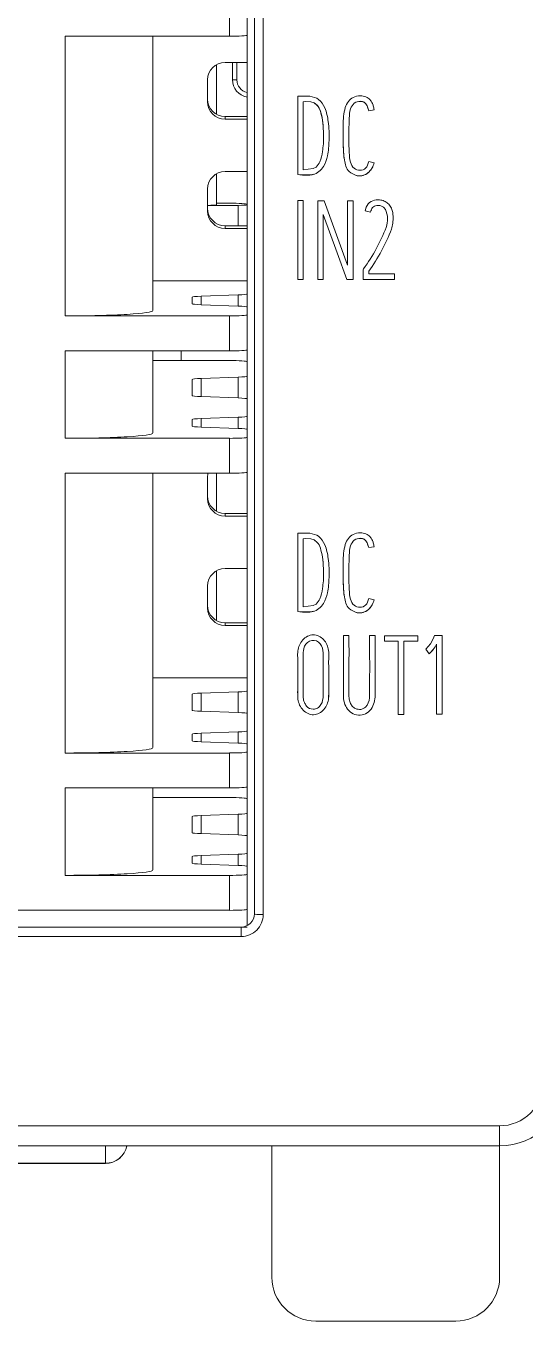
# Model space of a CAD drawing. Header units: millimetres. Extents: x 41350 to 54029, y 25852 to 34717.
# Drawn here: x 46992.08 to 47003.48, y 33660.17 to 33689.75 of the extents above; entities that cross this region are included whole.
import ezdxf

# ---------------------------------------------------------------- set-up
doc = ezdxf.new("R2010")
doc.units = ezdxf.units.MM
doc.set_wipeout_variables(frame=1)
doc.layers.add('SI-ORMAR-Oprema', color=30, linetype='Continuous', lineweight=5)

# ---------------------------------------------------------------- blocks, each defined once
blk = doc.blocks.new('sie_red1200')
at = {"layer": 'SI-ORMAR-Oprema'}
for p, q in [((79806.809, 29280.566), (79801.304, 29280.566)), ((79806.809, 29280.563), (79801.308, 29280.563)), ((79806.81, 29280.563), (79806.809, 29280.566)), ((79806.809, 29280.563), (79806.81, 29280.563)), ((79811.609, 29276.963), (79814.809, 29276.963))]:
    blk.add_line(p, q, dxfattribs=at)
for centre, start, end in [((79811.609, 29277.963), 180, 270), ((79814.809, 29277.963), 270, 0)]:
    blk.add_arc(centre, 1, start, end, dxfattribs=at)
blk.add_wipeout([(79772.309, 29415.963), (79772.309, 29280.971), (79817.309, 29280.971), (79817.301, 29415.963)]).dxf.layer = 'SI-ORMAR-Oprema'
for p, q in [((79810.209, 29286.263), (79810.209, 29317.863)), ((79810.409, 29317.855), (79810.409, 29286.247)), ((79809.641, 29306.307), (79809.641, 29307.105)), ((79809.641, 29306.307), (79809.641, 29307.105)), ((79810.041, 29306.331), (79810.041, 29307.13)), ((79810.041, 29306.331), (79810.041, 29307.13)), ((79805.891, 29299.919), (79805.891, 29306.307)), ((79805.891, 29306.307), (79809.641, 29306.307)), ((79805.891, 29299.919), (79805.891, 29306.307)), ((79805.891, 29306.307), (79809.641, 29306.307)), ((79807.891, 29300.041), (79807.891, 29306.307)), ((79807.891, 29300.041), (79807.891, 29306.307)), ((79810.041, 29300.124), (79810.041, 29306.331)), ((79809.341, 29304.528), (79809.341, 29305.657)), ((79809.341, 29304.528), (79809.341, 29305.657)), ((79809.541, 29305.711), (79810.041, 29305.711)), ((79809.541, 29305.711), (79810.041, 29305.711)), ((79809.709, 29305.313), (79809.709, 29305.711)), ((79809.809, 29305.711), (79809.809, 29305.313)), ((79809.141, 29304.812), (79809.141, 29305.311)), ((79809.141, 29304.812), (79809.141, 29305.311)), ((79809.709, 29305.313), (79809.809, 29305.313)), ((79811.286, 29304.939), (79811.198, 29304.938)), ((79811.198, 29304.938), (79811.198, 29303.148)), ((79811.477, 29304.938), (79811.426, 29304.939)), ((79811.325, 29304.812), (79811.366, 29304.815)), ((79811.325, 29304.812), (79811.366, 29304.815)), ((79811.325, 29304.812), (79811.325, 29304.812)), ((79811.325, 29303.258), (79811.325, 29304.811)), ((79811.366, 29304.815), (79811.501, 29304.81)), ((79811.366, 29304.815), (79811.501, 29304.81)), ((79811.366, 29304.815), (79811.366, 29304.815)), ((79811.501, 29304.81), (79811.576, 29304.786)), ((79811.501, 29304.81), (79811.576, 29304.786)), ((79811.501, 29304.81), (79811.501, 29304.81)), ((79811.576, 29304.786), (79811.576, 29304.786)), ((79812.819, 29304.607), (79812.943, 29304.624)), ((79812.819, 29304.607), (79812.943, 29304.624)), ((79812.819, 29304.607), (79812.819, 29304.607)), ((79812.943, 29304.624), (79812.943, 29304.624)), ((79810.041, 29304.474), (79809.541, 29304.474)), ((79809.541, 29304.413), (79809.541, 29304.474)), ((79810.041, 29304.474), (79809.541, 29304.474)), ((79809.541, 29304.413), (79809.541, 29304.474)), ((79810.041, 29304.413), (79809.541, 29304.413)), ((79810.041, 29304.413), (79809.541, 29304.413)), ((79812.943, 29303.417), (79812.819, 29303.447)), ((79812.943, 29303.417), (79812.943, 29303.417)), ((79809.341, 29302.457), (79809.341, 29303.162)), ((79809.341, 29302.457), (79809.341, 29303.162)), ((79809.541, 29303.215), (79810.041, 29303.215)), ((79809.541, 29303.215), (79810.041, 29303.215)), ((79811.198, 29303.148), (79811.25, 29303.138)), ((79811.198, 29303.148), (79811.198, 29303.148)), ((79811.198, 29303.148), (79811.25, 29303.138)), ((79811.25, 29303.138), (79811.25, 29303.138)), ((79811.55, 29303.283), (79811.325, 29303.258)), ((79811.619, 29303.317), (79811.55, 29303.283)), ((79812.558, 29303.121), (79812.558, 29303.121)), ((79809.141, 29302.317), (79809.141, 29302.816)), ((79809.141, 29302.317), (79809.141, 29302.816)), ((79809.641, 29302.494), (79809.341, 29302.494)), ((79809.641, 29302.494), (79809.341, 29302.494)), ((79811.325, 29302.552), (79811.198, 29302.552)), ((79811.198, 29302.552), (79811.198, 29300.752)), ((79811.325, 29300.752), (79811.325, 29302.552)), ((79811.804, 29302.549), (79811.656, 29302.549)), ((79811.656, 29302.549), (79811.656, 29300.749)), ((79812.335, 29301.075), (79811.804, 29302.549)), ((79812.335, 29302.549), (79812.335, 29301.075)), ((79812.462, 29302.549), (79812.335, 29302.549)), ((79812.462, 29300.749), (79812.462, 29302.549)), ((79809.841, 29302.445), (79809.141, 29302.445)), ((79809.841, 29302.445), (79809.141, 29302.445)), ((79809.841, 29302.445), (79809.841, 29301.979)), ((79809.841, 29302.445), (79809.841, 29301.979)), ((79811.782, 29302.235), (79812.096, 29301.364)), ((79811.782, 29300.749), (79811.782, 29302.235)), ((79811.782, 29302.235), (79812.096, 29301.364)), ((79812.765, 29302.404), (79812.738, 29302.321)), ((79812.738, 29302.321), (79812.738, 29302.321)), ((79812.738, 29302.32), (79812.863, 29302.291)), ((79812.738, 29302.32), (79812.863, 29302.291)), ((79812.863, 29302.291), (79812.863, 29302.291)), ((79810.041, 29301.979), (79809.541, 29301.979)), ((79809.541, 29301.918), (79809.541, 29301.979)), ((79810.041, 29301.979), (79809.541, 29301.979)), ((79809.541, 29301.918), (79809.541, 29301.979)), ((79810.041, 29301.918), (79809.541, 29301.918)), ((79810.041, 29301.918), (79809.541, 29301.918)), ((79812.096, 29301.364), (79812.317, 29300.749)), ((79812.096, 29301.364), (79812.096, 29301.364)), ((79812.096, 29301.364), (79812.317, 29300.749)), ((79807.891, 29300.72), (79810.041, 29300.72)), ((79807.891, 29300.72), (79810.041, 29300.72)), ((79811.198, 29300.752), (79811.325, 29300.752)), ((79811.198, 29300.752), (79811.325, 29300.752)), ((79811.198, 29300.752), (79811.198, 29300.752)), ((79811.325, 29300.752), (79811.325, 29300.752)), ((79811.656, 29300.749), (79811.782, 29300.749)), ((79811.656, 29300.749), (79811.782, 29300.749)), ((79811.656, 29300.749), (79811.656, 29300.749)), ((79811.782, 29300.749), (79811.782, 29300.749)), ((79812.317, 29300.749), (79812.462, 29300.749)), ((79812.317, 29300.749), (79812.462, 29300.749)), ((79812.317, 29300.749), (79812.317, 29300.749)), ((79812.462, 29300.749), (79812.462, 29300.749)), ((79812.704, 29300.996), (79812.694, 29300.978)), ((79812.694, 29300.978), (79812.694, 29300.755)), ((79812.694, 29300.755), (79813.408, 29300.755)), ((79812.694, 29300.754), (79812.694, 29300.755)), ((79812.694, 29300.754), (79813.408, 29300.754)), ((79812.821, 29300.881), (79812.821, 29300.939)), ((79813.408, 29300.881), (79812.821, 29300.881)), ((79813.408, 29300.755), (79813.408, 29300.881)), ((79813.408, 29300.754), (79813.408, 29300.755)), ((79808.791, 29300.197), (79808.791, 29300.349)), ((79808.791, 29300.197), (79808.791, 29300.349)), ((79808.991, 29300.37), (79809.841, 29300.4)), ((79808.991, 29300.37), (79809.841, 29300.4)), ((79808.991, 29300.175), (79808.991, 29300.37)), ((79808.991, 29300.175), (79808.991, 29300.37)), ((79809.841, 29300.145), (79808.991, 29300.175)), ((79809.841, 29300.145), (79808.991, 29300.175)), ((79809.841, 29300.145), (79809.841, 29300.4)), ((79809.841, 29300.145), (79809.841, 29300.4)), ((79805.891, 29299.919), (79809.641, 29299.919)), ((79805.891, 29299.919), (79809.641, 29299.919)), ((79809.641, 29299.12), (79809.641, 29299.919)), ((79809.641, 29299.12), (79809.641, 29299.919)), ((79810.041, 29299.943), (79810.041, 29300.124)), ((79810.041, 29299.943), (79810.041, 29300.124)), ((79810.041, 29299.145), (79810.041, 29299.943)), ((79810.041, 29299.145), (79810.041, 29299.943)), ((79805.891, 29299.12), (79805.891, 29297.124)), ((79805.891, 29299.12), (79809.641, 29299.12)), ((79805.891, 29299.12), (79805.891, 29297.124)), ((79805.891, 29299.12), (79809.641, 29299.12)), ((79807.891, 29297.246), (79807.891, 29299.12)), ((79807.891, 29297.246), (79807.891, 29299.12)), ((79808.541, 29299.12), (79808.541, 29298.9)), ((79810.041, 29297.33), (79810.041, 29299.145)), ((79809.641, 29298.9), (79807.891, 29298.9)), ((79809.641, 29298.9), (79807.891, 29298.9)), ((79808.791, 29298.098), (79808.791, 29298.47)), ((79808.791, 29298.098), (79808.791, 29298.47)), ((79808.991, 29298.491), (79809.841, 29298.521)), ((79808.991, 29298.491), (79809.841, 29298.521)), ((79808.991, 29298.077), (79808.991, 29298.491)), ((79808.991, 29298.077), (79808.991, 29298.491)), ((79809.841, 29298.047), (79809.841, 29298.521)), ((79809.841, 29298.047), (79809.841, 29298.521)), ((79809.841, 29298.047), (79808.991, 29298.077)), ((79809.841, 29298.047), (79808.991, 29298.077)), ((79808.791, 29297.402), (79808.791, 29297.554)), ((79808.791, 29297.402), (79808.791, 29297.554)), ((79808.991, 29297.575), (79809.841, 29297.605)), ((79808.991, 29297.575), (79809.841, 29297.605)), ((79808.991, 29297.381), (79808.991, 29297.575)), ((79808.991, 29297.381), (79808.991, 29297.575)), ((79809.841, 29297.351), (79809.841, 29297.605)), ((79809.841, 29297.351), (79809.841, 29297.605)), ((79809.841, 29297.351), (79808.991, 29297.381)), ((79809.841, 29297.351), (79808.991, 29297.381)), ((79810.041, 29297.148), (79810.041, 29297.33)), ((79810.041, 29297.148), (79810.041, 29297.33)), ((79805.891, 29297.124), (79809.641, 29297.124)), ((79805.891, 29297.124), (79809.641, 29297.124)), ((79809.641, 29296.325), (79809.641, 29297.124)), ((79809.641, 29296.325), (79809.641, 29297.124)), ((79810.041, 29296.35), (79810.041, 29297.148)), ((79810.041, 29296.35), (79810.041, 29297.148)), ((79805.891, 29289.937), (79805.891, 29296.325)), ((79805.891, 29296.325), (79809.641, 29296.325)), ((79805.891, 29289.937), (79805.891, 29296.325)), ((79805.891, 29296.325), (79809.641, 29296.325)), ((79807.891, 29290.059), (79807.891, 29296.325)), ((79807.891, 29290.059), (79807.891, 29296.325)), ((79809.341, 29295.462), (79809.341, 29296.325)), ((79809.341, 29295.462), (79809.341, 29296.325)), ((79810.041, 29290.143), (79810.041, 29296.35)), ((79809.141, 29295.747), (79809.141, 29296.246)), ((79809.141, 29295.747), (79809.141, 29296.246)), ((79810.041, 29295.408), (79809.541, 29295.408)), ((79809.541, 29295.347), (79809.541, 29295.408)), ((79810.041, 29295.408), (79809.541, 29295.408)), ((79809.541, 29295.347), (79809.541, 29295.408)), ((79810.041, 29295.347), (79809.541, 29295.347)), ((79810.041, 29295.347), (79809.541, 29295.347)), ((79811.286, 29294.959), (79811.198, 29294.958)), ((79811.198, 29294.958), (79811.198, 29293.168)), ((79811.325, 29294.832), (79811.366, 29294.835)), ((79811.325, 29294.832), (79811.366, 29294.835)), ((79811.325, 29294.832), (79811.325, 29294.832)), ((79811.325, 29293.277), (79811.325, 29294.831)), ((79811.366, 29294.835), (79811.501, 29294.83)), ((79811.366, 29294.835), (79811.501, 29294.83)), ((79811.366, 29294.835), (79811.366, 29294.835)), ((79811.477, 29294.958), (79811.426, 29294.959)), ((79811.501, 29294.83), (79811.576, 29294.806)), ((79811.501, 29294.83), (79811.576, 29294.806)), ((79811.501, 29294.83), (79811.501, 29294.83)), ((79811.576, 29294.806), (79811.576, 29294.806)), ((79812.819, 29294.627), (79812.943, 29294.644)), ((79812.819, 29294.627), (79812.943, 29294.644)), ((79812.819, 29294.627), (79812.819, 29294.627)), ((79812.943, 29294.644), (79812.943, 29294.644)), ((79809.341, 29292.967), (79809.341, 29294.096)), ((79809.341, 29292.967), (79809.341, 29294.096)), ((79809.541, 29294.15), (79810.041, 29294.15)), ((79809.541, 29294.15), (79810.041, 29294.15)), ((79809.141, 29293.251), (79809.141, 29293.75)), ((79809.141, 29293.251), (79809.141, 29293.75)), ((79811.619, 29293.337), (79811.55, 29293.303)), ((79812.943, 29293.437), (79812.819, 29293.467)), ((79812.943, 29293.437), (79812.943, 29293.437)), ((79811.198, 29293.168), (79811.25, 29293.158)), ((79811.198, 29293.168), (79811.198, 29293.168)), ((79811.198, 29293.168), (79811.25, 29293.158)), ((79811.25, 29293.158), (79811.25, 29293.158)), ((79811.55, 29293.303), (79811.325, 29293.277)), ((79812.558, 29293.141), (79812.558, 29293.141)), ((79810.041, 29292.913), (79809.541, 29292.913)), ((79809.541, 29292.852), (79809.541, 29292.913)), ((79810.041, 29292.913), (79809.541, 29292.913)), ((79809.541, 29292.852), (79809.541, 29292.913)), ((79810.041, 29292.852), (79809.541, 29292.852)), ((79810.041, 29292.852), (79809.541, 29292.852)), ((79812.368, 29292.621), (79812.241, 29292.621)), ((79812.241, 29292.621), (79812.241, 29292.621)), ((79812.968, 29292.621), (79812.841, 29292.621)), ((79812.968, 29291.254), (79812.968, 29292.621)), ((79813.944, 29292.616), (79813.179, 29292.616)), ((79813.179, 29292.616), (79813.179, 29292.489)), ((79813.179, 29292.489), (79813.493, 29292.489)), ((79813.179, 29292.489), (79813.493, 29292.489)), ((79813.179, 29292.489), (79813.179, 29292.489)), ((79813.493, 29292.489), (79813.493, 29290.816)), ((79813.62, 29292.489), (79813.944, 29292.489)), ((79813.62, 29290.816), (79813.62, 29292.489)), ((79813.62, 29292.489), (79813.944, 29292.489)), ((79813.944, 29292.489), (79813.944, 29292.616)), ((79813.944, 29292.489), (79813.944, 29292.489)), ((79814.275, 29292.511), (79814.231, 29292.431)), ((79814.308, 29292.586), (79814.275, 29292.511)), ((79814.325, 29292.623), (79814.307, 29292.586)), ((79814.496, 29292.623), (79814.325, 29292.623)), ((79814.496, 29290.821), (79814.496, 29292.623)), ((79814.23, 29292.432), (79814.125, 29292.307)), ((79814.125, 29292.307), (79814.198, 29292.202)), ((79814.125, 29292.307), (79814.198, 29292.202)), ((79814.125, 29292.307), (79814.125, 29292.307)), ((79814.198, 29292.202), (79814.198, 29292.202)), ((79814.369, 29292.422), (79814.369, 29290.821)), ((79807.891, 29291.654), (79810.041, 29291.654)), ((79807.891, 29291.654), (79810.041, 29291.654)), ((79808.791, 29290.911), (79808.791, 29291.283)), ((79808.791, 29290.911), (79808.791, 29291.283)), ((79808.991, 29291.304), (79809.841, 29291.334)), ((79808.991, 29291.304), (79809.841, 29291.334)), ((79808.991, 29290.89), (79808.991, 29291.304)), ((79808.991, 29290.89), (79808.991, 29291.304)), ((79809.841, 29290.86), (79809.841, 29291.334)), ((79809.841, 29290.86), (79809.841, 29291.334)), ((79811.198, 29291.338), (79811.198, 29291.338)), ((79811.908, 29291.279), (79811.908, 29291.279)), ((79812.968, 29291.254), (79812.968, 29291.254)), ((79809.841, 29290.86), (79808.991, 29290.89)), ((79809.841, 29290.86), (79808.991, 29290.89)), ((79813.493, 29290.816), (79813.62, 29290.816)), ((79813.493, 29290.816), (79813.62, 29290.816)), ((79813.493, 29290.816), (79813.493, 29290.816)), ((79813.62, 29290.816), (79813.62, 29290.816)), ((79814.369, 29290.821), (79814.496, 29290.821)), ((79814.369, 29290.821), (79814.496, 29290.821)), ((79814.369, 29290.821), (79814.369, 29290.821)), ((79814.496, 29290.821), (79814.496, 29290.821)), ((79808.791, 29290.215), (79808.791, 29290.368)), ((79808.791, 29290.215), (79808.791, 29290.368)), ((79808.991, 29290.389), (79809.841, 29290.419)), ((79808.991, 29290.389), (79809.841, 29290.419)), ((79808.991, 29290.194), (79808.991, 29290.389)), ((79808.991, 29290.194), (79808.991, 29290.389)), ((79809.841, 29290.164), (79809.841, 29290.419)), ((79809.841, 29290.164), (79809.841, 29290.419)), ((79809.841, 29290.164), (79808.991, 29290.194)), ((79809.841, 29290.164), (79808.991, 29290.194)), ((79810.041, 29289.962), (79810.041, 29290.143)), ((79810.041, 29289.962), (79810.041, 29290.143)), ((79805.891, 29289.937), (79809.641, 29289.937)), ((79805.891, 29289.937), (79809.641, 29289.937)), ((79809.641, 29289.139), (79809.641, 29289.937)), ((79809.641, 29289.139), (79809.641, 29289.937)), ((79810.041, 29289.163), (79810.041, 29289.962)), ((79810.041, 29289.163), (79810.041, 29289.962)), ((79805.891, 29289.139), (79805.891, 29287.142)), ((79805.891, 29289.139), (79809.641, 29289.139)), ((79805.891, 29289.139), (79805.891, 29287.142)), ((79805.891, 29289.139), (79809.641, 29289.139)), ((79807.891, 29287.265), (79807.891, 29289.139)), ((79807.891, 29287.265), (79807.891, 29289.139)), ((79809.641, 29288.919), (79807.891, 29288.919)), ((79809.641, 29288.919), (79807.891, 29288.919)), ((79810.041, 29287.348), (79810.041, 29289.163)), ((79810.041, 29289.163), (79810.041, 29289.163)), ((79808.791, 29288.116), (79808.791, 29288.488)), ((79808.791, 29288.116), (79808.791, 29288.488)), ((79808.991, 29288.51), (79809.841, 29288.54)), ((79808.991, 29288.51), (79809.841, 29288.54)), ((79808.991, 29288.095), (79808.991, 29288.51)), ((79808.991, 29288.095), (79808.991, 29288.51)), ((79809.841, 29288.065), (79809.841, 29288.54)), ((79809.841, 29288.065), (79809.841, 29288.54)), ((79809.841, 29288.065), (79808.991, 29288.095)), ((79809.841, 29288.065), (79808.991, 29288.095)), ((79808.791, 29287.42), (79808.791, 29287.573)), ((79808.791, 29287.42), (79808.791, 29287.573)), ((79808.991, 29287.594), (79809.841, 29287.624)), ((79808.991, 29287.594), (79809.841, 29287.624)), ((79808.991, 29287.399), (79808.991, 29287.594)), ((79808.991, 29287.399), (79808.991, 29287.594)), ((79809.841, 29287.369), (79809.841, 29287.624)), ((79809.841, 29287.369), (79809.841, 29287.624)), ((79805.891, 29287.142), (79809.641, 29287.142)), ((79805.891, 29287.142), (79809.641, 29287.142)), ((79809.841, 29287.369), (79808.991, 29287.399)), ((79809.841, 29287.369), (79808.991, 29287.399)), ((79809.641, 29286.344), (79809.641, 29287.142)), ((79809.641, 29286.344), (79809.641, 29287.142)), ((79810.041, 29287.167), (79810.041, 29287.348)), ((79810.041, 29287.167), (79810.041, 29287.348)), ((79810.041, 29286.368), (79810.041, 29287.167)), ((79810.041, 29286.368), (79810.041, 29287.167)), ((79809.641, 29286.344), (79782.441, 29286.344)), ((79809.641, 29286.344), (79782.441, 29286.344)), ((79810.041, 29285.999), (79810.041, 29286.368)), ((79781.309, 29285.963), (79809.909, 29285.963)), ((79809.909, 29285.747), (79809.909, 29285.963)), ((79809.909, 29285.963), (79810.041, 29285.963)), ((79809.909, 29285.747), (79781.309, 29285.747)), ((79773.809, 29281.421), (79815.809, 29281.421)), ((79815.809, 29281.421), (79815.809, 29280.963)), ((79815.809, 29280.963), (79773.809, 29280.963)), ((79806.809, 29280.566), (79806.809, 29280.964)), ((79810.609, 29280.963), (79810.609, 29277.963)), ((79815.809, 29277.963), (79815.809, 29280.963))]:
    blk.add_line(p, q, dxfattribs=at)
for centre, radius, start, end in [((79810.109, 29305.313), 0.4, 180, 260.2122), ((79810.109, 29305.313), 0.3, 180, 256.8991), ((79811.356, 29303.313), 1.628, 87.5417, 92.4583), ((79812.625, 29304.552), 0.393, 89.673, 114.3604), ((79813.014, 29302.302), 0.269, 85.1106, 157.6742), ((79812.701, 29302.124), 0.55, 340.4022, 24.4625), ((79809.397, 29303.414), 4.096, 323.824, 338.9089), ((79809.283, 29303.47), 4.35, 324.4132, 338.872), ((79811.356, 29293.333), 1.628, 87.5417, 92.4583), ((79812.625, 29294.572), 0.393, 89.6733, 114.3602), ((79813.775, 29292.71), 0.661, 309.7508, 334.0786), ((79813.766, 29292.717), 0.671, 309.948, 333.8814), ((79811.55, 29291.13), 0.192, 218.6679, 270.533), ((79812.617, 29291.153), 0.225, 219.65, 244.4478), ((79809.909, 29286.263), 0.3, 270, 0), ((79809.909, 29286.247), 0.5, 270.0069, 0.0074), ((79815.809, 29282.463), 1.5, 270, 0), ((79815.808, 29282.421), 1, 270.0173, 0.0185), ((79806.807, 29281.067), 0.501, 270.1662, 347.7846), ((79806.809, 29281.063), 0.5, 270.1003, 348.4701)]:
    blk.add_arc(centre, radius, start, end, dxfattribs=at)
for centre, major_axis, ratio, start_param, end_param in [((79809.641, 29306.331), (-0.4, 0), 0.061048, 1.570796, 3.141593), ((79809.641, 29306.331), (-0.4, 0), 0.061048, 1.570796, 3.141593), ((79809.541, 29305.311), (-0.4, 0), 0.998135, 4.712389, 6.283185), ((79809.541, 29305.311), (-0.4, 0), 0.998135, 4.712389, 6.283185), ((79809.541, 29304.873), (0.4, 0), 0.998135, 3.141593, 4.712389), ((79809.541, 29304.873), (0.4, 0), 0.998135, 3.141593, 4.712389), ((79809.541, 29304.812), (0.4, 0), 0.998135, 3.141593, 4.712389), ((79809.541, 29304.812), (0.4, 0), 0.998135, 3.141593, 4.712389), ((79809.541, 29302.816), (-0.4, 0), 0.998135, 4.712389, 6.283185), ((79809.541, 29302.816), (-0.4, 0), 0.998135, 4.712389, 6.283185), ((79809.641, 29302.469), (0.4, 0), 0.061048, 0, 1.570796), ((79809.641, 29302.469), (0.4, 0), 0.061048, 0, 1.570796), ((79809.141, 29302.457), (-0.2, 0), 0.061048, 1.570796, 3.141593), ((79809.141, 29302.457), (-0.2, 0), 0.061048, 1.570796, 3.141593), ((79809.541, 29302.378), (0.4, 0), 0.998135, 3.141593, 4.712389), ((79809.541, 29302.378), (0.4, 0), 0.998135, 3.141593, 4.712389), ((79809.541, 29302.317), (0.4, 0), 0.998135, 3.141593, 4.712389), ((79809.541, 29302.317), (0.4, 0), 0.998135, 3.141593, 4.712389), ((79809.841, 29302.457), (0.2, 0), 0.061048, 4.712389, 6.283185), ((79809.841, 29302.457), (0.2, 0), 0.061048, 4.712389, 6.283185), ((79809.641, 29300.421), (-0.4, 0), 0.061048, 2.094395, 3.141593), ((79809.641, 29300.421), (-0.4, 0), 0.061048, 2.094395, 3.141593), ((79809.191, 29300.349), (-0.4, 0), 0.061048, 5.235988, 6.283185), ((79809.191, 29300.349), (-0.4, 0), 0.061048, 5.235988, 6.283185), ((79809.191, 29300.197), (0.4, 0), 0.061048, 3.141593, 4.18879), ((79809.191, 29300.197), (0.4, 0), 0.061048, 3.141593, 4.18879), ((79809.641, 29300.124), (0.4, 0), 0.061048, 0, 1.047198), ((79809.641, 29300.124), (0.4, 0), 0.061048, 0, 1.047198), ((79805.891, 29300.041), (-2, 0), 0.061048, 1.570796, 3.141593), ((79805.891, 29300.041), (-2, 0), 0.061048, 1.570796, 3.141593), ((79809.641, 29299.943), (-0.4, 0), 0.061048, 1.570796, 3.141593), ((79809.641, 29299.943), (-0.4, 0), 0.061048, 1.570796, 3.141593), ((79809.641, 29299.145), (-0.4, 0), 0.061048, 1.570796, 3.141593), ((79809.641, 29299.145), (-0.4, 0), 0.061048, 1.570796, 3.141593), ((79809.641, 29298.876), (0.4, 0), 0.061048, 0, 1.570796), ((79809.641, 29298.876), (0.4, 0), 0.061048, 0, 1.570796), ((79809.191, 29298.47), (-0.4, 0), 0.061048, 5.235988, 6.283185), ((79809.191, 29298.47), (-0.4, 0), 0.061048, 5.235988, 6.283185), ((79809.641, 29298.542), (-0.4, 0), 0.061048, 2.094395, 3.141593), ((79809.641, 29298.542), (-0.4, 0), 0.061048, 2.094395, 3.141593), ((79809.191, 29298.098), (0.4, 0), 0.061048, 3.141593, 4.18879), ((79809.191, 29298.098), (0.4, 0), 0.061048, 3.141593, 4.18879), ((79809.641, 29298.025), (0.4, 0), 0.061048, 0, 1.047198), ((79809.641, 29298.025), (0.4, 0), 0.061048, 0, 1.047198), ((79809.191, 29297.554), (-0.4, 0), 0.061048, 5.235988, 6.283185), ((79809.191, 29297.554), (-0.4, 0), 0.061048, 5.235988, 6.283185), ((79809.641, 29297.626), (-0.4, 0), 0.061048, 2.094395, 3.141593), ((79809.641, 29297.626), (-0.4, 0), 0.061048, 2.094395, 3.141593), ((79805.891, 29297.246), (-2, 0), 0.061048, 1.570796, 3.141593), ((79805.891, 29297.246), (-2, 0), 0.061048, 1.570796, 3.141593), ((79809.191, 29297.402), (0.4, 0), 0.061048, 3.141593, 4.18879), ((79809.191, 29297.402), (0.4, 0), 0.061048, 3.141593, 4.18879), ((79809.641, 29297.33), (0.4, 0), 0.061048, 0, 1.047198), ((79809.641, 29297.33), (0.4, 0), 0.061048, 0, 1.047198), ((79809.641, 29297.148), (-0.4, 0), 0.061048, 1.570796, 3.141593), ((79809.641, 29297.148), (-0.4, 0), 0.061048, 1.570796, 3.141593), ((79809.541, 29296.246), (-0.4, 0), 0.998135, 6.082385, 6.283185), ((79809.541, 29296.246), (-0.4, 0), 0.998135, 6.082385, 6.283185), ((79809.641, 29296.35), (-0.4, 0), 0.061048, 1.570796, 3.141593), ((79809.641, 29296.35), (-0.4, 0), 0.061048, 1.570796, 3.141593), ((79809.541, 29295.808), (0.4, 0), 0.998135, 3.141593, 4.712389), ((79809.541, 29295.808), (0.4, 0), 0.998135, 3.141593, 4.712389), ((79809.541, 29295.747), (0.4, 0), 0.998135, 3.141593, 4.712389), ((79809.541, 29295.747), (0.4, 0), 0.998135, 3.141593, 4.712389), ((79809.541, 29293.75), (-0.4, 0), 0.998135, 4.712389, 6.283185), ((79809.541, 29293.75), (-0.4, 0), 0.998135, 4.712389, 6.283185), ((79809.541, 29293.312), (0.4, 0), 0.998135, 3.141593, 4.712389), ((79809.541, 29293.312), (0.4, 0), 0.998135, 3.141593, 4.712389), ((79809.541, 29293.251), (0.4, 0), 0.998135, 3.141593, 4.712389), ((79809.541, 29293.251), (0.4, 0), 0.998135, 3.141593, 4.712389), ((79808.091, 29291.653), (-0.2, 0), 0.061048, 6.155368, 6.283185), ((79808.091, 29291.653), (-0.2, 0), 0.061048, 6.155368, 6.283185), ((79809.191, 29291.283), (-0.4, 0), 0.061048, 5.235988, 6.283185), ((79809.191, 29291.283), (-0.4, 0), 0.061048, 5.235988, 6.283185), ((79809.641, 29291.355), (-0.4, 0), 0.061048, 2.094395, 3.141593), ((79809.641, 29291.355), (-0.4, 0), 0.061048, 2.094395, 3.141593), ((79809.191, 29290.911), (0.4, 0), 0.061048, 3.141593, 4.18879), ((79809.191, 29290.911), (0.4, 0), 0.061048, 3.141593, 4.18879), ((79809.641, 29290.839), (0.4, 0), 0.061048, 0, 1.047198), ((79809.641, 29290.839), (0.4, 0), 0.061048, 0, 1.047198), ((79809.191, 29290.368), (-0.4, 0), 0.061048, 5.235988, 6.283185), ((79809.191, 29290.368), (-0.4, 0), 0.061048, 5.235988, 6.283185), ((79809.641, 29290.44), (-0.4, 0), 0.061048, 2.094395, 3.141593), ((79809.641, 29290.44), (-0.4, 0), 0.061048, 2.094395, 3.141593), ((79809.191, 29290.215), (0.4, 0), 0.061048, 3.141593, 4.18879), ((79809.191, 29290.215), (0.4, 0), 0.061048, 3.141593, 4.18879), ((79809.641, 29290.143), (0.4, 0), 0.061048, 0, 1.047198), ((79809.641, 29290.143), (0.4, 0), 0.061048, 0, 1.047198), ((79805.891, 29290.059), (-2, 0), 0.061048, 1.570796, 3.141593), ((79805.891, 29290.059), (-2, 0), 0.061048, 1.570796, 3.141593), ((79809.641, 29289.962), (-0.4, 0), 0.061048, 1.570796, 3.141593), ((79809.641, 29289.962), (-0.4, 0), 0.061048, 1.570796, 3.141593), ((79809.641, 29289.163), (-0.4, 0), 0.061048, 1.570796, 3.141593), ((79809.641, 29289.163), (-0.4, 0), 0.061048, 1.570796, 3.141593), ((79809.641, 29288.895), (0.4, 0), 0.061048, 0, 1.570796), ((79809.641, 29288.895), (0.4, 0), 0.061048, 0, 1.570796), ((79809.191, 29288.488), (-0.4, 0), 0.061048, 5.235988, 6.283185), ((79809.191, 29288.488), (-0.4, 0), 0.061048, 5.235988, 6.283185), ((79809.641, 29288.561), (-0.4, 0), 0.061048, 2.094395, 3.141593), ((79809.641, 29288.561), (-0.4, 0), 0.061048, 2.094395, 3.141593), ((79809.191, 29288.116), (0.4, 0), 0.061048, 3.141593, 4.18879), ((79809.191, 29288.116), (0.4, 0), 0.061048, 3.141593, 4.18879), ((79809.641, 29288.044), (0.4, 0), 0.061048, 0, 1.047198), ((79809.641, 29288.044), (0.4, 0), 0.061048, 0, 1.047198), ((79809.191, 29287.573), (-0.4, 0), 0.061048, 5.235988, 6.283185), ((79809.191, 29287.573), (-0.4, 0), 0.061048, 5.235988, 6.283185), ((79809.191, 29287.42), (0.4, 0), 0.061048, 3.141593, 4.18879), ((79809.191, 29287.42), (0.4, 0), 0.061048, 3.141593, 4.18879), ((79809.641, 29287.645), (-0.4, 0), 0.061048, 2.094395, 3.141593), ((79809.641, 29287.645), (-0.4, 0), 0.061048, 2.094395, 3.141593), ((79805.891, 29287.265), (-2, 0), 0.061048, 1.570796, 3.141593), ((79805.891, 29287.265), (-2, 0), 0.061048, 1.570796, 3.141593), ((79809.641, 29287.167), (-0.4, 0), 0.061048, 1.570796, 3.141593), ((79809.641, 29287.167), (-0.4, 0), 0.061048, 1.570796, 3.141593), ((79809.641, 29287.348), (0.4, 0), 0.061048, 0, 1.047198), ((79809.641, 29287.348), (0.4, 0), 0.061048, 0, 1.047198), ((79809.641, 29286.368), (0.4, 0), 0.061048, 4.712389, 6.283185), ((79809.641, 29286.368), (0.4, 0), 0.061048, 4.712389, 6.283185), ((79810.409, 29286.263), (-0.2, 0), 0.077769, 0, 1.570796)]:
    blk.add_ellipse(centre, major_axis=major_axis, ratio=ratio, start_param=start_param, end_param=end_param, dxfattribs=at)
for points, knots in [([(79811.25, 29303.138), (79811.318, 29303.139), (79811.418, 29303.14), (79811.569, 29303.144), (79811.692, 29303.209), (79811.817, 29303.355), (79811.895, 29303.604), (79811.922, 29303.952), (79811.911, 29304.324), (79811.844, 29304.647), (79811.701, 29304.887), (79811.549, 29304.922), (79811.477, 29304.938)], [0, 0, 0, 0, 0.084444, 0.12323, 0.185251, 0.249289, 0.357104, 0.500786, 0.680362, 0.813989, 0.912322, 1, 1, 1, 1]), ([(79812.463, 29304.911), (79812.424, 29304.883), (79812.342, 29304.823), (79812.274, 29304.664), (79812.242, 29304.478), (79812.234, 29304.244), (79812.235, 29303.974), (79812.241, 29303.707), (79812.263, 29303.453), (79812.326, 29303.204), (79812.488, 29303.146), (79812.558, 29303.121)], [0, 0, 0, 0, 0.069926, 0.150309, 0.25026, 0.355089, 0.501683, 0.656563, 0.752898, 0.893805, 1, 1, 1, 1]), ([(79812.943, 29304.624), (79812.938, 29304.655), (79812.928, 29304.712), (79812.897, 29304.789), (79812.846, 29304.867), (79812.755, 29304.935), (79812.671, 29304.942), (79812.627, 29304.946)], [0, 0, 0, 0, 0.185135, 0.349614, 0.499399, 0.73867, 1, 1, 1, 1]), ([(79811.576, 29304.786), (79811.602, 29304.767), (79811.663, 29304.723), (79811.719, 29304.6), (79811.766, 29304.42), (79811.782, 29304.233), (79811.788, 29304.07), (79811.788, 29303.997), (79811.787, 29303.965)], [0, 0, 0, 0, 0.0605706, 0.1426296, 0.2503422, 0.4214728, 0.5008837, 0.5630014, 0.5630014, 0.5630014, 0.5630014]), ([(79811.576, 29304.786), (79811.608, 29304.76), (79811.683, 29304.699), (79811.739, 29304.535), (79811.778, 29304.32), (79811.789, 29304.084), (79811.788, 29303.86), (79811.764, 29303.653), (79811.732, 29303.46), (79811.65, 29303.357), (79811.619, 29303.317)], [0, 0, 0, 0, 0.078211, 0.182265, 0.321624, 0.500224, 0.636166, 0.750292, 0.903164, 1, 1, 1, 1]), ([(79812.819, 29303.447), (79812.803, 29303.39), (79812.774, 29303.287), (79812.619, 29303.227), (79812.467, 29303.28), (79812.387, 29303.449), (79812.371, 29303.705), (79812.362, 29304.041), (79812.372, 29304.374), (79812.385, 29304.63), (79812.476, 29304.793), (79812.629, 29304.837), (79812.781, 29304.769), (79812.805, 29304.666), (79812.819, 29304.607)], [0, 0, 0, 0, 0.068421, 0.124952, 0.182852, 0.24921, 0.340159, 0.500288, 0.661982, 0.751848, 0.815423, 0.876415, 0.930203, 1, 1, 1, 1]), ([(79812.632, 29304.821), (79812.663, 29304.82), (79812.766, 29304.796), (79812.797, 29304.686), (79812.819, 29304.607)], [0.8742236, 0.8742236, 0.8742236, 0.8742236, 0.9099495, 1, 1, 1, 1]), ([(79812.558, 29303.121), (79812.592, 29303.119), (79812.657, 29303.115), (79812.753, 29303.146), (79812.836, 29303.208), (79812.905, 29303.301), (79812.93, 29303.377), (79812.943, 29303.417)], [0, 0, 0, 0, 0.187475, 0.3652, 0.553078, 0.762873, 1, 1, 1, 1]), ([(79812.558, 29303.121), (79812.582, 29303.119), (79812.627, 29303.117), (79812.715, 29303.129), (79812.815, 29303.183), (79812.885, 29303.272), (79812.925, 29303.352), (79812.937, 29303.395), (79812.943, 29303.417)], [0, 0, 0, 0, 0.133783, 0.24921, 0.49853, 0.748767, 0.872602, 1, 1, 1, 1]), ([(79811.25, 29303.138), (79811.325, 29303.132), (79811.428, 29303.123), (79811.531, 29303.147), (79811.558, 29303.156)], [0, 0, 0, 0, 0.0925922, 0.1277609, 0.1277609, 0.1277609, 0.1277609]), ([(79813.341, 29301.902), (79813.346, 29301.924), (79813.358, 29301.969), (79813.369, 29302.04), (79813.377, 29302.128), (79813.376, 29302.225), (79813.36, 29302.332), (79813.317, 29302.429), (79813.243, 29302.508), (79813.147, 29302.561), (79813.075, 29302.567), (79813.037, 29302.569)], [0, 0, 0, 0, 0.079664, 0.162937, 0.25033, 0.386582, 0.500532, 0.625962, 0.749729, 0.870749, 1, 1, 1, 1]), ([(79812.863, 29302.291), (79812.873, 29302.328), (79812.888, 29302.384), (79812.95, 29302.433), (79813.018, 29302.444), (79813.09, 29302.442), (79813.16, 29302.407), (79813.188, 29302.37), (79813.201, 29302.352)], [0, 0, 0, 0, 0.249325, 0.373786, 0.499118, 0.698593, 0.848987, 1, 1, 1, 1]), ([(79811.25, 29293.158), (79811.318, 29293.159), (79811.418, 29293.16), (79811.569, 29293.164), (79811.692, 29293.229), (79811.817, 29293.375), (79811.895, 29293.624), (79811.922, 29293.972), (79811.911, 29294.343), (79811.844, 29294.667), (79811.701, 29294.907), (79811.549, 29294.942), (79811.477, 29294.958)], [0, 0, 0, 0, 0.084426, 0.123225, 0.185234, 0.249286, 0.357105, 0.500787, 0.680394, 0.814038, 0.912364, 1, 1, 1, 1]), ([(79811.576, 29294.806), (79811.608, 29294.78), (79811.683, 29294.719), (79811.739, 29294.555), (79811.778, 29294.34), (79811.789, 29294.103), (79811.788, 29293.88), (79811.764, 29293.673), (79811.732, 29293.48), (79811.65, 29293.377), (79811.619, 29293.337)], [0, 0, 0, 0, 0.07818, 0.182231, 0.321603, 0.500225, 0.636203, 0.750293, 0.903178, 1, 1, 1, 1]), ([(79812.463, 29294.93), (79812.424, 29294.903), (79812.342, 29294.843), (79812.274, 29294.684), (79812.242, 29294.498), (79812.234, 29294.263), (79812.235, 29293.994), (79812.241, 29293.727), (79812.263, 29293.473), (79812.326, 29293.224), (79812.488, 29293.166), (79812.558, 29293.141)], [0, 0, 0, 0, 0.069908, 0.150294, 0.250262, 0.355085, 0.501684, 0.656551, 0.7529, 0.893842, 1, 1, 1, 1]), ([(79812.819, 29293.467), (79812.803, 29293.41), (79812.774, 29293.307), (79812.619, 29293.247), (79812.467, 29293.3), (79812.387, 29293.469), (79812.371, 29293.725), (79812.362, 29294.061), (79812.372, 29294.393), (79812.385, 29294.65), (79812.476, 29294.813), (79812.629, 29294.857), (79812.781, 29294.789), (79812.805, 29294.686), (79812.819, 29294.627)], [0, 0, 0, 0, 0.068438, 0.124955, 0.182831, 0.249212, 0.340164, 0.500294, 0.661988, 0.751857, 0.815452, 0.876421, 0.930191, 1, 1, 1, 1]), ([(79812.943, 29294.644), (79812.938, 29294.675), (79812.928, 29294.732), (79812.897, 29294.809), (79812.846, 29294.886), (79812.755, 29294.955), (79812.671, 29294.962), (79812.627, 29294.966)], [0, 0, 0, 0, 0.185145, 0.349627, 0.499393, 0.738703, 1, 1, 1, 1]), ([(79812.632, 29294.841), (79812.663, 29294.84), (79812.766, 29294.816), (79812.797, 29294.706), (79812.819, 29294.627)], [0.8742299, 0.8742299, 0.8742299, 0.8742299, 0.9100188, 1, 1, 1, 1]), ([(79811.775, 29294.328), (79811.779, 29294.287), (79811.784, 29294.205), (79811.788, 29294.09), (79811.788, 29294.017), (79811.787, 29293.985)], [0.3427256, 0.3427256, 0.3427256, 0.3427256, 0.4211491, 0.5008878, 0.5629956, 0.5629956, 0.5629956, 0.5629956]), ([(79812.558, 29293.141), (79812.592, 29293.139), (79812.657, 29293.135), (79812.753, 29293.166), (79812.837, 29293.228), (79812.905, 29293.321), (79812.93, 29293.397), (79812.943, 29293.437)], [0, 0, 0, 0, 0.187529, 0.365257, 0.553121, 0.762902, 1, 1, 1, 1]), ([(79812.558, 29293.141), (79812.582, 29293.139), (79812.627, 29293.137), (79812.715, 29293.149), (79812.815, 29293.203), (79812.885, 29293.292), (79812.925, 29293.372), (79812.937, 29293.415), (79812.943, 29293.437)], [0, 0, 0, 0, 0.133781, 0.249205, 0.498526, 0.748765, 0.872599, 1, 1, 1, 1]), ([(79811.25, 29293.158), (79811.325, 29293.152), (79811.428, 29293.143), (79811.531, 29293.167), (79811.559, 29293.176)], [0, 0, 0, 0, 0.0926178, 0.1277504, 0.1277504, 0.1277504, 0.1277504]), ([(79811.552, 29292.636), (79811.463, 29292.635), (79811.282, 29292.538), (79811.191, 29292.309), (79811.203, 29292.033), (79811.194, 29291.718), (79811.203, 29291.402), (79811.193, 29291.126), (79811.294, 29290.9), (79811.564, 29290.763), (79811.826, 29290.917), (79811.913, 29291.145), (79811.903, 29291.42), (79811.911, 29291.733), (79811.902, 29292.047), (79811.913, 29292.32), (79811.818, 29292.545), (79811.639, 29292.636), (79811.552, 29292.636)], [0, 0, 0, 0, 0.061117, 0.124565, 0.159854, 0.251562, 0.341833, 0.37844, 0.441516, 0.501791, 0.562231, 0.625646, 0.661035, 0.751728, 0.842073, 0.877802, 0.93996, 1, 1, 1, 1]), ([(79811.4, 29291.01), (79811.381, 29291.037), (79811.342, 29291.094), (79811.325, 29291.185), (79811.326, 29291.294), (79811.325, 29291.438), (79811.325, 29291.63), (79811.324, 29291.873), (79811.329, 29292.087), (79811.322, 29292.297), (79811.39, 29292.488), (79811.646, 29292.537), (79811.79, 29292.335), (79811.775, 29292.046), (79811.783, 29291.726), (79811.779, 29291.436), (79811.784, 29291.221), (79811.762, 29291.068), (79811.66, 29290.953), (79811.587, 29290.943), (79811.552, 29290.938)], [0, 0, 0, 0, 0.02797, 0.060522, 0.079146, 0.123906, 0.186095, 0.248285, 0.336975, 0.372642, 0.434781, 0.495737, 0.557423, 0.620762, 0.747662, 0.839189, 0.874562, 0.937103, 0.969377, 1, 1, 1, 1]), ([(79812.241, 29292.621), (79812.242, 29292.178), (79812.243, 29291.707), (79812.24, 29291.208), (79812.256, 29291.099), (79812.306, 29290.968), (79812.42, 29290.842), (79812.584, 29290.79), (79812.754, 29290.822), (79812.882, 29290.935), (79812.956, 29291.088), (79812.964, 29291.198), (79812.968, 29291.254)], [0, 0, 0, 0, 0.50219, 0.533448, 0.564657, 0.626811, 0.688803, 0.750807, 0.812849, 0.875007, 0.937389, 1, 1, 1, 1]), ([(79812.444, 29291.01), (79812.434, 29291.022), (79812.415, 29291.048), (79812.394, 29291.093), (79812.378, 29291.143), (79812.369, 29291.201), (79812.367, 29291.287), (79812.365, 29291.423), (79812.366, 29291.603), (79812.368, 29291.874), (79812.371, 29292.213), (79812.369, 29292.485), (79812.368, 29292.621)], [0, 0, 0, 0, 0.029213, 0.059246, 0.090837, 0.124623, 0.168492, 0.249526, 0.37461, 0.499695, 0.749848, 1, 1, 1, 1]), ([(79812.841, 29292.621), (79812.841, 29292.462), (79812.841, 29292.146), (79812.843, 29291.717), (79812.837, 29291.4), (79812.845, 29291.166), (79812.789, 29290.996), (79812.638, 29290.917), (79812.559, 29290.939), (79812.52, 29290.95)], [0, 0, 0, 0, 0.250767, 0.501534, 0.679797, 0.752187, 0.875133, 0.937332, 1, 1, 1, 1])]:
    blk.add_open_spline(points, degree=3, knots=knots, dxfattribs=at)
for points in [[(79812.239, 29303.863), (79812.24, 29303.746), (79812.242, 29303.628), (79812.261, 29303.504)], [(79812.506, 29303.138), (79812.524, 29303.132), (79812.541, 29303.126), (79812.558, 29303.121)], [(79811.576, 29294.806), (79811.587, 29294.798), (79811.599, 29294.79), (79811.609, 29294.781)], [(79812.239, 29293.883), (79812.24, 29293.766), (79812.242, 29293.648), (79812.261, 29293.524)], [(79812.506, 29293.158), (79812.524, 29293.152), (79812.541, 29293.146), (79812.558, 29293.141)], [(79811.195, 29291.338), (79811.196, 29291.328), (79811.196, 29291.319), (79811.196, 29291.309)], [(79811.902, 29291.205), (79811.904, 29291.23), (79811.905, 29291.254), (79811.906, 29291.279)]]:
    blk.add_open_spline(points, degree=3, dxfattribs=at)

msp = doc.modelspace()

# ---------------------------------------------------------------- block references
msp.add_blockref('sie_red1200', (-32812.912, 4383.206))

doc.saveas('drawing.dxf')
